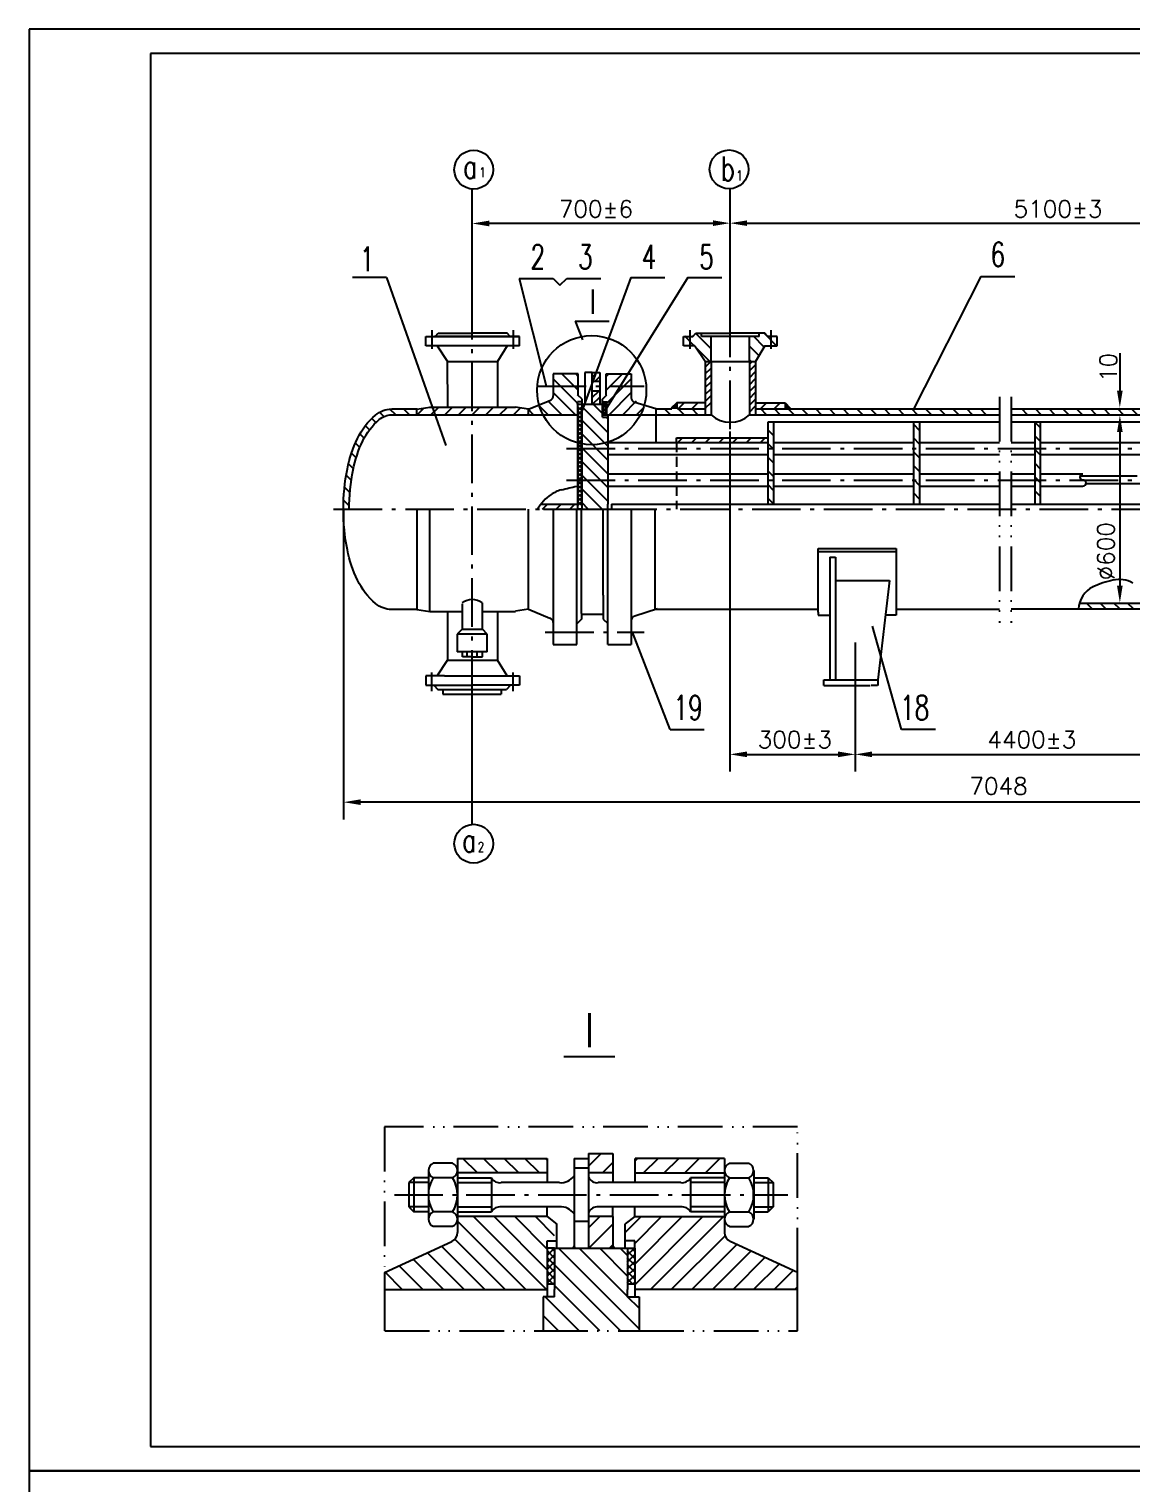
# Model space of a CAD drawing. Extents: x 0 to 2851, y -28 to 1393.
# Drawn here: x 5.3 to 232.2, y 1081.1 to 1380.6 of the extents above; entities that cross this region are included whole.
import ezdxf
from ezdxf.enums import TextEntityAlignment as Align

# ---------------------------------------------------------------- set-up
doc = ezdxf.new("R2010")
doc.units = 0
doc.header["$LTSCALE"] = 8
doc.header["$MEASUREMENT"] = 0
for name, pattern in [('CENTER', [1.85, 1.25, -0.25, 0.1, -0.25]), ('HIDDEN', [0.375, 0.25, -0.125]), ('PHANTOM', [1.902, 1.15, -0.25, 0.001, -0.25, 0.001, -0.25])]:
    doc.linetypes.add(name, pattern=pattern)
doc.layers.get('0').update_dxf_attribs({"linetype": 'CONTINUOUS'})
for name, color, linetype in [('CC', 3, 'CONTINUOUS'), ('CW', 1, 'CONTINUOUS'), ('DD', 3, 'PHANTOM'), ('HZ', 1, 'CONTINUOUS'), ('X', 3, 'CONTINUOUS'), ('XX', 2, 'HIDDEN'), ('YY', 3, 'CONTINUOUS'), ('ZX', 1, 'CENTER')]:
    doc.layers.add(name, color=color, linetype=linetype)
doc.styles.add('HZ', font='txt', dxfattribs={"bigfont": 'hztxt'})

# ---------------------------------------------------------------- blocks, each defined once
blk = doc.blocks.new('*X62')
at = {"color": 0}
for p, q in [((122.74, 49.08), (126.02, 52.36)), ((124.72, 38.33), (138.75, 52.36)), ((124.72, 42.57), (134.5, 52.36)), ((124.72, 46.82), (130.26, 52.36)), ((127.99, 37.36), (142.99, 52.36)), ((132.23, 37.36), (143.32, 48.44)), ((136.47, 37.36), (145.74, 46.62)), ((140.72, 37.36), (148.64, 45.28)), ((144.96, 37.36), (151.54, 43.94)), ((149.2, 37.36), (154.44, 42.6)), ((153.44, 37.36), (157.35, 41.26)), ((157.69, 37.36), (158.22, 37.89))]:
    blk.add_line(p, q, dxfattribs=at)
blk = doc.blocks.new('*X61')
at = {"color": 0}
for p, q in [((115.22, 62.77), (117.8, 65.36)), ((118.05, 61.36), (120.22, 63.53)), ((124.74, 63.81), (125.29, 64.36)), ((126.53, 61.36), (129.53, 64.36)), ((130.77, 61.36), (133.77, 64.36)), ((135.02, 61.36), (138.02, 64.36)), ((139.26, 61.36), (142.26, 64.36)), ((115.22, 50.04), (117.53, 52.36)), ((115.27, 45.86), (120.22, 50.8)), ((119.52, 45.86), (120.22, 46.56))]:
    blk.add_line(p, q, dxfattribs=at)
blk = doc.blocks.new('*X60')
at = {"color": 0}
for p, q in [((125.62, 29.25), (109.01, 45.86)), ((123.22, 35.89), (113.25, 45.86)), ((123.22, 40.13), (117.5, 45.86)), ((123.22, 44.37), (121.74, 45.86)), ((121.77, 28.86), (108.22, 42.4)), ((117.53, 28.86), (108.22, 38.16)), ((113.28, 28.86), (106.28, 35.86)), ((125.62, 33.49), (123.25, 35.86)), ((109.04, 28.86), (105.88, 32.02))]:
    blk.add_line(p, q, dxfattribs=at)
blk = doc.blocks.new('*X59')
at = {"color": 0}
for p, q in [((92.35, 61.36), (89.35, 64.36)), ((96.59, 61.36), (93.59, 64.36)), ((100.84, 61.36), (97.84, 64.36)), ((105.08, 61.36), (102.08, 64.36)), ((106.69, 63.99), (106.32, 64.36))]:
    blk.add_line(p, q, dxfattribs=at)
blk = doc.blocks.new('*X58')
for p, q in [((106.73, 44.39), (108.21, 45.86)), ((106.73, 45.8), (106.79, 45.86)), ((108.22, 43.82), (106.73, 45.31)), ((108.22, 45.23), (107.59, 45.86)), ((106.73, 42.97), (108.22, 44.46)), ((108.22, 42.4), (106.73, 43.89)), ((106.73, 41.56), (108.22, 43.04)), ((108.22, 40.99), (106.73, 42.48)), ((106.73, 40.14), (108.22, 41.63)), ((108.22, 39.58), (106.73, 41.06)), ((106.73, 38.73), (108.22, 40.22)), ((107.78, 38.6), (106.73, 39.65)), ((108.02, 38.6), (108.22, 38.8))]:
    blk.add_line(p, q)
blk = doc.blocks.new('*X57')
for p, q in [((133.33, 108.5), (118.33, 123.5)), ((133.5, 112.57), (122.57, 123.5)), ((133.5, 116.82), (126.82, 123.5)), ((135, 119.56), (131.06, 123.5)), ((129.09, 108.5), (115, 122.59)), ((120.6, 108.5), (111.7, 117.4)), ((124.85, 108.5), (114.48, 118.86)), ((112.12, 108.5), (105.9, 114.72)), ((116.36, 108.5), (108.8, 116.06)), ((103.63, 108.5), (100.09, 112.04)), ((107.87, 108.5), (102.99, 113.38))]:
    blk.add_line(p, q)
blk = doc.blocks.new('ZTA1')
for p, q in [((162.48, 176.87), (162.48, 189.97)), ((162.48, 189.97), (177.38, 189.97)), ((162.48, 189.38), (177.38, 189.38)), ((177.38, 189.97), (178.54, 189.97)), ((177.38, 189.38), (178.54, 189.38)), ((178.54, 189.97), (178.54, 176.27)), ((240.16, 189.97), (240.16, 176.27)), ((241.32, 189.97), (240.16, 189.97)), ((241.32, 189.38), (240.16, 189.38)), ((256.21, 189.97), (241.32, 189.97)), ((256.21, 189.38), (241.32, 189.38)), ((256.21, 176.27), (256.21, 189.97)), ((164.87, 188.19), (166.07, 188.19)), ((164.87, 188.19), (164.87, 162.97)), ((166.07, 188.19), (166.07, 162.97)), ((253.83, 188.19), (252.63, 188.19)), ((252.63, 188.19), (252.63, 162.97)), ((253.83, 176.55), (253.83, 188.19)), ((166.07, 183.39), (177.18, 183.39)), ((177.18, 183.39), (174.78, 162.97)), ((252.63, 183.39), (241.43, 183.39)), ((241.43, 183.39), (243.92, 162.97)), ((162.48, 176.87), (162.48, 176.27)), ((162.48, 176.27), (164.87, 176.27)), ((178.54, 176.27), (176.34, 176.27)), ((240.16, 176.27), (242.3, 176.27)), ((253.83, 176.55), (253.83, 162.97)), ((256.21, 176.27), (253.83, 176.27)), ((163.68, 161.77), (163.68, 162.97)), ((163.68, 162.97), (174.78, 162.97)), ((163.68, 161.77), (173.21, 161.77)), ((174.73, 161.77), (173.38, 161.77)), ((174.78, 162.97), (174.78, 161.77)), ((255.02, 162.97), (243.92, 162.97)), ((243.92, 162.97), (243.92, 161.77)), ((243.96, 161.77), (245.32, 161.77)), ((255.02, 161.77), (245.49, 161.77)), ((255.02, 161.77), (255.02, 162.97)), ((325.32, 75.85), (329.32, 75.85)), ((325.32, 73.45), (329.32, 73.45)), ((325.32, 36.85), (329.32, 36.85)), ((325.32, 34.45), (329.32, 34.45))]:
    blk.add_line(p, q)
for points in [[(246.32, 31.65), (256.32, 31.65), (256.32, 78.65), (246.32, 78.65)], [(332.32, 31.65), (322.32, 31.65), (322.32, 78.65), (332.32, 78.65)]]:
    blk.add_lwpolyline(points, close=True)
for centre in [(251.32, 74.65), (251.32, 35.65)]:
    blk.add_circle(centre, 1.2)
for centre, start, end in [((325.32, 74.65), 90, 270), ((329.32, 74.65), 270, 90), ((325.32, 35.65), 90, 270), ((329.32, 35.65), 270, 90)]:
    blk.add_arc(centre, 1.2, start, end)
at = {"layer": 'CC'}
for p, q in [((246.32, 78.65), (246.32, 86.46)), ((249.82, 84.75), (253.32, 84.75)), ((256.32, 78.65), (256.32, 86.46)), ((317.85, 79.35), (317.85, 82.85)), ((246.32, 78.65), (232.85, 78.65)), ((261.1, 80.29), (287.04, 80.29)), ((234.2, 75.15), (234.2, 35.15)), ((325.32, 75.85), (317.03, 75.85)), ((317.85, 73.45), (317.85, 75.85)), ((249.32, 74.65), (239.43, 74.65)), ((325.32, 73.45), (317.17, 73.45)), ((325.32, 73.15), (325.32, 67)), ((329.32, 73.15), (329.32, 67)), ((240.75, 71.15), (240.75, 39.15)), ((317.85, 69.95), (317.85, 66.45)), ((322.69, 68.2), (320.07, 68.2)), ((325.32, 68.2), (329.33, 68.2)), ((331.96, 68.2), (334.58, 68.2)), ((249.32, 35.65), (239.44, 35.65)), ((251.32, 33.65), (251.32, 24.16)), ((246.32, 31.65), (233, 31.65)), ((256.32, 31.65), (256.32, 25.07)), ((327.4, 17.72), (327.4, 32.91)), ((248.04, 26.59), (244.54, 26.59)), ((251.54, 26.59), (256.54, 26.59)), ((260.04, 26.59), (263.54, 26.59))]:
    blk.add_line(p, q, dxfattribs=at)
for points in [[(249.82, 84.17), (249.82, 85.34), (246.32, 84.75)], [(252.81, 84.17), (252.81, 85.34), (256.31, 84.75)], [(234.78, 75.15), (233.61, 75.15), (234.2, 78.65)], [(318.44, 79.35), (317.27, 79.35), (317.85, 75.85)], [(241.33, 71.15), (240.17, 71.15), (240.75, 74.65)], [(318.44, 69.95), (317.27, 69.95), (317.85, 73.45)], [(322.69, 67.76), (322.69, 68.64), (325.32, 68.2)], [(331.96, 67.76), (331.96, 68.64), (329.33, 68.2)], [(241.33, 39.15), (240.17, 39.15), (240.75, 35.65)], [(234.78, 35.15), (233.61, 35.15), (234.2, 31.65)], [(248.04, 26), (248.04, 27.17), (251.54, 26.59)], [(260.04, 26), (260.04, 27.17), (256.54, 26.59)]]:
    blk.add_solid(points, dxfattribs=at)
at = {"layer": 'CW'}
blk.add_line((269.27, 82.6), (273.59, 82.6), dxfattribs=at)
at = {"layer": 'DD'}
for p, q in [((288.65, 80.76), (288.65, 28.67)), ((291.04, 80.85), (291.04, 36.71)), ((291.04, 36.71), (291.04, 28.88))]:
    blk.add_line(p, q, dxfattribs=at)
at = {"layer": 'X'}
for p, q in [((257.65, 94.2), (321.13, 94.2)), ((255.42, 76.96), (261.1, 80.29)), ((252.42, 75.16), (250.4, 74.02)), ((247.4, 72.22), (244.4, 70.42)), ((251.23, 74.65), (251.41, 74.65)), ((251.32, 74.56), (251.32, 74.74)), ((322.32, 31.65), (322.32, 24.91)), ((251.32, 24.16), (251.32, 17.67)), ((318.03, 26.44), (314.53, 26.44)), ((318.83, 26.45), (315.33, 26.45)), ((322.33, 26.45), (327.43, 26.45)), ((330.92, 26.45), (334.42, 26.45)), ((324.21, 18.82), (254.82, 18.82))]:
    blk.add_line(p, q, dxfattribs=at)
for points in [[(255.12, 77.46), (255.72, 76.46), (252.42, 75.16)], [(247.7, 71.72), (247.1, 72.72), (250.4, 74.02)], [(318.83, 25.86), (318.83, 27.03), (322.33, 26.45)], [(330.92, 25.86), (330.92, 27.03), (327.42, 26.45)], [(254.82, 18.24), (254.82, 19.41), (251.32, 18.82)], [(323.85, 18.24), (323.85, 19.41), (327.35, 18.82)]]:
    blk.add_solid(points, dxfattribs=at)
at = {"layer": 'ZX'}
for p, q in [((251.32, 33.65), (251.32, 77.11)), ((325.32, 76.15), (325.32, 73.15)), ((327.4, 32.91), (327.4, 76.4)), ((329.32, 76.15), (329.32, 73.15)), ((249.32, 74.65), (253.32, 74.65)), ((323.82, 74.65), (330.82, 74.65)), ((244.32, 55.15), (334.32, 55.15)), ((325.32, 34.15), (325.32, 37.15)), ((329.32, 34.15), (329.32, 37.15)), ((249.32, 35.65), (253.32, 35.65)), ((323.82, 35.65), (330.82, 35.65))]:
    blk.add_line(p, q, dxfattribs=at)
at = {"layer": 'CW', "style": 'HZ', "width": 0.7}
blk.add_text('备装   地脚螺栓', height=4.107, dxfattribs=at).set_placement((260.5, 75.17))
at = {"layer": 'HZ', "style": 'HZ', "width": 0.7}
for s, height, p in [('支 座 底 扳 安 装 尺 寸 图', 5, (258.71, 95.42)), ('2', 3.5, (266.81, 81.09))]:
    blk.add_text(s, height=height, dxfattribs=at).set_placement(p)
blk = doc.blocks.new('ZTF1')
for p, q in [((85.17, 160.93), (85.17, 160.01)), ((85.17, 160.01), (97.23, 160.01)), ((97.23, 160.93), (97.23, 160.01))]:
    blk.add_line(p, q)
blk = doc.blocks.new('*X65')
for p, q in [((41.06, 114.6), (44.43, 117.97)), ((41.06, 117.43), (41.6, 117.97)), ((41.06, 111.77), (46.21, 116.92)), ((41.64, 109.52), (46.21, 114.09)), ((44.47, 109.52), (47.32, 112.37)), ((47.29, 109.52), (48.73, 110.96))]:
    blk.add_line(p, q)
blk = doc.blocks.new('*X66')
for p, q in [((114.44, 233.24), (115.33, 234.12)), ((114.44, 233.94), (114.62, 234.12)), ((115.36, 233.24), (114.48, 234.12)), ((115.36, 233.95), (115.19, 234.12)), ((114.44, 232.53), (115.36, 233.45)), ((115.36, 232.54), (114.44, 233.45)), ((115.17, 232.02), (114.44, 232.75)), ((114.46, 232.02), (114.44, 232.04)), ((114.64, 232.02), (115.36, 232.74))]:
    blk.add_line(p, q)
blk = doc.blocks.new('*X67')
for p, q in [((142.09, 238.25), (143.33, 239.49)), ((144.92, 238.25), (146.15, 239.49)), ((147.75, 238.25), (147.88, 238.39))]:
    blk.add_line(p, q)
blk = doc.blocks.new('*X68')
for p, q in [((159.06, 238.25), (160.3, 239.5)), ((161.89, 238.25), (163.13, 239.5))]:
    blk.add_line(p, q)
blk = doc.blocks.new('*X69')
for p, q in [((218.61, 171.71), (217.45, 172.87)), ((221.44, 171.71), (220.24, 172.91)), ((224.27, 171.71), (223.07, 172.91)), ((227.1, 171.71), (225.9, 172.91)), ((229.92, 171.71), (228.72, 172.91))]:
    blk.add_line(p, q)
blk = doc.blocks.new('*X70')
for p, q in [((85.38, 225.75), (83.45, 227.68)), ((88.87, 225.09), (85.69, 228.27)), ((99.8, 225.47), (97.59, 227.68)), ((102.35, 225.75), (99.78, 228.32)), ((88.61, 222.51), (85.86, 225.27)), ((98.72, 223.72), (96.77, 225.67)), ((97.1, 222.51), (96.77, 222.85))]:
    blk.add_line(p, q)
blk = doc.blocks.new('*X71')
for p, q in [((207.1, 211.51), (205.9, 212.71)), ((209.92, 211.51), (208.72, 212.71)), ((212.75, 211.51), (211.55, 212.71)), ((215.58, 211.51), (214.38, 212.71)), ((218.41, 211.51), (217.21, 212.71)), ((221.24, 211.51), (220.04, 212.71)), ((224.07, 211.51), (222.87, 212.71)), ((226.89, 211.51), (225.69, 212.71)), ((229.72, 211.51), (228.52, 212.71)), ((232.55, 211.51), (231.35, 212.71)), ((235.38, 211.51), (234.18, 212.71)), ((238.21, 211.51), (237.01, 212.71)), ((241.04, 211.51), (239.84, 212.71)), ((243.86, 211.51), (242.66, 212.71)), ((246.69, 211.51), (245.49, 212.71)), ((249.52, 211.51), (248.32, 212.71)), ((252.35, 211.51), (251.15, 212.71)), ((255.18, 211.51), (253.98, 212.71)), ((258.01, 211.51), (256.81, 212.71)), ((260.84, 211.51), (259.64, 212.71)), ((263.66, 211.51), (262.46, 212.71)), ((266.49, 211.51), (265.29, 212.71)), ((269.32, 211.51), (268.12, 212.71)), ((272.15, 211.51), (270.95, 212.71)), ((274.98, 211.51), (273.78, 212.71)), ((277.81, 211.51), (276.61, 212.71)), ((280.63, 211.51), (279.43, 212.71)), ((283.46, 211.51), (282.26, 212.71)), ((286.29, 211.51), (285.09, 212.71)), ((289.12, 211.51), (287.92, 212.71)), ((291.95, 211.51), (290.75, 212.71))]:
    blk.add_line(p, q)
blk = doc.blocks.new('*X72')
for p, q in [((153.36, 211.51), (152.16, 212.71)), ((156.18, 211.51), (154.98, 212.71)), ((159.01, 211.51), (157.81, 212.71)), ((161.84, 211.51), (160.64, 212.71)), ((164.67, 211.51), (163.47, 212.71)), ((167.5, 211.51), (166.3, 212.71)), ((170.33, 211.51), (169.13, 212.71)), ((173.15, 211.51), (171.95, 212.71)), ((175.98, 211.51), (174.78, 212.71)), ((178.81, 211.51), (177.61, 212.71)), ((181.64, 211.51), (180.44, 212.71)), ((184.47, 211.51), (183.27, 212.71)), ((187.3, 211.51), (186.1, 212.71)), ((190.12, 211.51), (188.92, 212.71)), ((192.95, 211.51), (191.75, 212.71)), ((195.78, 211.51), (194.58, 212.71)), ((198.61, 211.51), (197.41, 212.71))]:
    blk.add_line(p, q)
blk = doc.blocks.new('*X73')
for p, q in [((133.56, 211.51), (132.36, 212.71)), ((136.38, 211.51), (135.18, 212.71)), ((139.21, 211.51), (138.01, 212.71))]:
    blk.add_line(p, q)
blk = doc.blocks.new('*X74')
for p, q in [((140.74, 221.35), (141.9, 222.51)), ((140.74, 219.93), (141.94, 221.13)), ((140.74, 218.52), (141.94, 219.72)), ((140.74, 217.11), (141.94, 218.31)), ((140.74, 215.69), (141.94, 216.89)), ((140.74, 214.28), (141.94, 215.48)), ((140.74, 212.86), (141.94, 214.06))]:
    blk.add_line(p, q)
blk = doc.blocks.new('*X75')
for p, q in [((149.84, 221.96), (150.39, 222.51)), ((149.84, 220.55), (151.04, 221.75)), ((149.84, 219.13), (151.04, 220.34)), ((149.84, 217.72), (151.04, 218.93)), ((149.84, 216.3), (151.04, 217.51)), ((149.84, 214.89), (151.04, 216.1)), ((149.84, 213.48), (151.04, 214.68)), ((149.84, 212.06), (151.04, 213.27))]:
    blk.add_line(p, q)
blk = doc.blocks.new('*X87')
for p, q in [((117.47, 219.29), (118.39, 220.21)), ((118.04, 218.45), (119.01, 219.42))]:
    blk.add_line(p, q)
blk = doc.blocks.new('*X88')
for p, q in [((117.47, 215.05), (118.81, 216.39)), ((117.52, 213.69), (119.01, 215.18)), ((118.94, 213.69), (119.01, 213.76))]:
    blk.add_line(p, q)
blk = doc.blocks.new('*X92')
for p, q in [((209.78, 208.83), (208.66, 209.95)), ((209.78, 206), (208.66, 207.12)), ((209.78, 203.17), (208.66, 204.29)), ((209.78, 200.34), (208.66, 201.46)), ((209.78, 197.51), (208.66, 198.64)), ((209.78, 194.69), (208.66, 195.81))]:
    blk.add_line(p, q)
blk = doc.blocks.new('*X93')
for p, q in [((184.86, 208.29), (183.66, 209.49)), ((184.86, 205.47), (183.66, 206.67)), ((184.86, 202.64), (183.66, 203.84)), ((184.86, 199.81), (183.66, 201.01)), ((184.86, 196.98), (183.66, 198.18)), ((184.86, 194.15), (183.66, 195.35))]:
    blk.add_line(p, q)
blk = doc.blocks.new('*X94')
for p, q in [((154.86, 207.18), (153.66, 208.38)), ((154.86, 204.35), (153.66, 205.55)), ((154.86, 201.52), (153.66, 202.72)), ((154.86, 198.7), (153.66, 199.9)), ((154.86, 195.87), (153.66, 197.07)), ((154.83, 193.07), (153.66, 194.24))]:
    blk.add_line(p, q)
blk = doc.blocks.new('*X95')
for p, q in [((107.22, 192.07), (108.22, 193.07)), ((110.04, 192.07), (111.04, 193.07)), ((112.87, 192.07), (113.87, 193.07))]:
    blk.add_line(p, q)
blk = doc.blocks.new('*X97')
for p, q in [((135.11, 205.82), (136.07, 206.79)), ((137.94, 205.82), (138.9, 206.79)), ((140.76, 205.82), (141.73, 206.79)), ((143.59, 205.82), (144.56, 206.79)), ((146.42, 205.82), (147.39, 206.79)), ((149.25, 205.82), (150.22, 206.79)), ((152.08, 205.82), (153.05, 206.79))]:
    blk.add_line(p, q)
blk = doc.blocks.new('*X64')
for p, q in [((76.99, 211.51), (75.8, 212.7)), ((79.82, 211.51), (78.62, 212.71)), ((72.91, 209.93), (72.06, 210.78)), ((74.52, 211.15), (73.63, 212.05)), ((70.48, 206.7), (69.6, 207.59)), ((71.59, 208.43), (70.73, 209.28)), ((69.58, 204.77), (68.67, 205.69)), ((68.25, 200.45), (67.25, 201.45)), ((68.84, 202.69), (67.88, 203.65)), ((67.83, 198.04), (66.78, 199.09)), ((67.54, 195.5), (66.44, 196.6)), ((67.4, 192.81), (66.24, 193.97))]:
    blk.add_line(p, q)
blk = doc.blocks.new('*X99')
at = {"color": 0}
for p, q in [((112.96, 218.34), (113.87, 219.25)), ((113.87, 218.34), (112.96, 219.25)), ((112.96, 217.49), (113.87, 218.4)), ((113.87, 217.49), (112.96, 218.4)), ((112.96, 216.64), (113.87, 217.55)), ((113.87, 216.64), (112.96, 217.55)), ((113.87, 215.79), (112.96, 216.71)), ((112.96, 215.79), (113.87, 216.7)), ((113.87, 214.95), (112.96, 215.86)), ((112.96, 214.94), (113.87, 215.85)), ((112.96, 214.09), (113.87, 215.01)), ((113.87, 214.1), (112.96, 215.01)), ((112.96, 213.24), (113.87, 214.16)), ((113.87, 213.25), (112.96, 214.16)), ((112.96, 212.4), (113.87, 213.31)), ((113.87, 212.4), (112.96, 213.31)), ((112.96, 211.55), (113.87, 212.46)), ((113.87, 211.55), (112.96, 212.46)), ((113.87, 210.7), (112.96, 211.62)), ((112.96, 210.7), (113.87, 211.61)), ((113.87, 209.85), (112.96, 210.77)), ((112.96, 209.85), (113.87, 210.76)), ((113.87, 209.01), (112.96, 209.92)), ((112.96, 209), (113.87, 209.91)), ((112.96, 208.15), (113.87, 209.07)), ((113.87, 208.16), (112.96, 209.07)), ((112.96, 207.31), (113.87, 208.22)), ((113.87, 207.31), (112.96, 208.22)), ((112.96, 206.46), (113.87, 207.37)), ((113.87, 206.46), (112.96, 207.37)), ((112.96, 205.61), (113.87, 206.52)), ((113.87, 205.61), (112.96, 206.52)), ((113.87, 204.76), (112.96, 205.68)), ((112.96, 204.76), (113.87, 205.67)), ((113.87, 203.91), (112.96, 204.83)), ((112.96, 203.91), (113.87, 204.82)), ((113.87, 203.07), (112.96, 203.98)), ((112.96, 203.06), (113.87, 203.97)), ((112.96, 202.21), (113.87, 203.13)), ((113.87, 202.22), (112.96, 203.13)), ((112.96, 201.37), (113.87, 202.28)), ((113.87, 201.37), (112.96, 202.28)), ((112.96, 200.52), (113.87, 201.43)), ((113.87, 200.52), (112.96, 201.43)), ((112.96, 199.67), (113.87, 200.58)), ((113.87, 199.67), (112.96, 200.58)), ((113.87, 198.82), (112.96, 199.74)), ((112.96, 198.82), (113.87, 199.73))]:
    blk.add_line(p, q, dxfattribs=at)
blk = doc.blocks.new('*X100')
at = {"color": 0}
for p, q in [((119.17, 213.89), (113.87, 219.19)), ((118.08, 217.8), (116.17, 219.72)), ((119.17, 211.06), (113.87, 216.36)), ((119.17, 216.72), (118.82, 217.07)), ((119.17, 208.23), (113.87, 213.53)), ((119.17, 205.41), (113.87, 210.7)), ((119.17, 202.58), (113.87, 207.87)), ((119.17, 199.75), (113.87, 205.05)), ((117.99, 198.1), (113.87, 202.22)), ((115.16, 198.1), (113.87, 199.39))]:
    blk.add_line(p, q, dxfattribs=at)
blk = doc.blocks.new('ZT11')
for p, q in [((112.45, 236.84), (119.45, 236.84)), ((81.69, 233.68), (101, 233.68)), ((81.69, 231.75), (81.69, 233.68)), ((101, 233.68), (83.51, 233.68)), ((83.62, 233.68), (84.26, 234.33)), ((84.26, 234.33), (85.39, 234.33)), ((85.39, 234.33), (87.24, 234.33)), ((87.24, 234.33), (91.34, 234.33)), ((95.45, 234.33), (91.34, 234.33)), ((97.28, 234.33), (95.45, 234.33)), ((98.42, 234.33), (97.28, 234.33)), ((99.07, 233.68), (98.42, 234.33)), ((101, 231.75), (101, 233.68)), ((134.75, 233.7), (136.68, 233.7)), ((134.75, 231.77), (134.75, 233.7)), ((136.68, 233.7), (136.57, 233.7)), ((136.68, 233.7), (137.32, 234.35)), ((137.32, 234.35), (138.45, 234.35)), ((138.45, 234.35), (140.31, 234.35)), ((138.45, 233.7), (138.45, 234.35)), ((140.45, 233.7), (138.45, 233.7)), ((140.31, 234.35), (144.41, 234.35)), ((140.45, 228.54), (140.45, 233.7)), ((148.35, 233.7), (140.45, 233.7)), ((148.52, 234.35), (144.41, 234.35)), ((148.35, 228.54), (148.35, 233.7)), ((150.35, 233.7), (148.35, 233.7)), ((150.35, 234.35), (148.52, 234.35)), ((150.35, 233.7), (150.35, 234.35)), ((151.49, 234.35), (150.35, 234.35)), ((152.13, 233.7), (151.49, 234.35)), ((154.06, 233.7), (152.13, 233.7)), ((154.06, 231.77), (154.06, 233.7)), ((101, 231.75), (81.69, 231.75)), ((84.06, 231.75), (86.19, 228.54)), ((98.48, 231.75), (96.49, 228.52)), ((137.12, 231.77), (134.75, 231.77)), ((137.12, 231.77), (139.25, 228.56)), ((151.54, 231.77), (149.56, 228.54)), ((151.54, 231.77), (154.06, 231.77)), ((86.21, 219.12), (86.19, 228.54)), ((86.29, 228.52), (87.39, 228.52)), ((87.39, 228.52), (95.28, 228.52)), ((95.28, 228.52), (96.49, 228.52)), ((96.49, 228.52), (96.49, 219.12)), ((139.25, 228.56), (139.25, 217.54)), ((139.36, 228.54), (140.45, 228.54)), ((140.45, 228.54), (148.35, 228.54)), ((140.45, 228.54), (140.45, 217.54)), ((148.35, 228.87), (148.35, 217.54)), ((148.35, 228.54), (149.56, 228.54)), ((149.56, 228.54), (149.56, 217.54)), ((107.95, 225.99), (107.95, 221.46)), ((113.1, 225.99), (107.95, 225.99)), ((113.1, 221.67), (113.1, 225.99)), ((115.98, 226.24), (114.43, 226.24)), ((114.43, 226.24), (114.43, 219.72)), ((115.98, 226.24), (117.52, 226.24)), ((115.98, 224.48), (115.98, 226.24)), ((117.52, 226.24), (117.52, 223.81)), ((118.86, 221.67), (118.86, 225.99)), ((118.86, 225.99), (124.01, 225.99)), ((124.01, 225.99), (124.01, 221.07)), ((113.87, 220.76), (112.95, 221.67)), ((115.98, 224.48), (117.52, 224.48)), ((115.98, 223.81), (115.98, 224.48)), ((115.98, 221.76), (115.98, 223.81)), ((117.52, 222.42), (115.98, 222.42)), ((115.98, 219.72), (115.98, 221.76)), ((117.52, 223.81), (117.52, 221.81)), ((117.52, 221.81), (117.52, 219.72)), ((118.08, 220.76), (119, 221.67)), ((79.92, 218.72), (74.67, 218.72)), ((79.85, 218.72), (82.53, 219.13)), ((79.85, 217.52), (79.85, 218.72)), ((82.46, 219.12), (86.19, 219.12)), ((86.21, 219.12), (100.15, 219.12)), ((102.82, 218.71), (100.13, 219.12)), ((102.84, 218.71), (107.25, 220.51)), ((102.84, 217.52), (102.84, 218.71)), ((113.84, 220.2), (112.9, 220.2)), ((112.95, 219.72), (112.95, 220.2)), ((112.96, 219.72), (112.96, 198.16)), ((112.97, 219.72), (113.88, 219.72)), ((113.87, 220.39), (113.87, 220.76)), ((113.87, 219.73), (113.87, 220.39)), ((113.87, 198.13), (113.87, 219.72)), ((113.88, 219.72), (115.98, 219.72)), ((115.98, 219.72), (117.52, 219.72)), ((117.52, 219.72), (118.96, 219.72)), ((118.08, 220.39), (118.08, 220.76)), ((118.08, 219.73), (118.08, 220.39)), ((118.08, 217.56), (118.08, 219.73)), ((118.98, 219.72), (118.08, 219.72)), ((118.12, 220.2), (119.05, 220.2)), ((119, 219.72), (119, 220.2)), ((119, 217.54), (119, 219.72)), ((129.04, 218.75), (124.71, 220.11)), ((129.04, 218.75), (129.04, 211.85)), ((129.06, 218.74), (132.35, 218.74)), ((133.42, 219.98), (132.25, 218.91)), ((133.42, 219.98), (133.42, 218.75)), ((139.25, 219.98), (133.42, 219.98)), ((133.56, 218.74), (139.25, 218.74)), ((133.94, 218.74), (139.25, 218.74)), ((149.56, 219.99), (155.71, 219.99)), ((149.56, 218.74), (155.72, 218.74)), ((149.56, 218.74), (168.89, 218.74)), ((155.71, 219.99), (155.71, 218.76)), ((155.71, 219.99), (156.71, 218.91)), ((168.89, 218.74), (199.85, 218.74)), ((202.24, 218.74), (264.14, 218.74)), ((74.67, 217.52), (79.85, 217.52)), ((79.85, 217.52), (86.19, 217.52)), ((79.85, 217.52), (85.01, 217.52)), ((86.22, 217.52), (102.86, 217.52)), ((102.86, 217.54), (112.95, 217.54)), ((118.08, 217.07), (118.08, 217.56)), ((118.08, 217.54), (133.08, 217.54)), ((118.08, 217.07), (119.15, 217.07)), ((119.17, 217.68), (119.17, 209.15)), ((133.08, 217.54), (140.45, 217.54)), ((148.35, 217.54), (170.64, 217.54)), ((152.17, 199.1), (152.17, 216.1)), ((152.17, 216.1), (177.41, 216.1)), ((153.37, 199.1), (153.37, 216.1)), ((170.64, 217.54), (199.85, 217.54)), ((177.41, 216.1), (182.17, 216.1)), ((182.17, 199.1), (182.17, 216.1)), ((182.17, 216.1), (183.37, 216.1)), ((183.37, 216.1), (183.37, 199.1)), ((183.37, 216.1), (199.8, 216.1)), ((202.24, 217.54), (264.91, 217.54)), ((202.24, 216.1), (207.21, 216.1)), ((207.17, 199.1), (207.17, 216.1)), ((207.21, 216.1), (207.33, 216.1)), ((207.33, 216.1), (209.57, 216.1)), ((208.29, 199.1), (208.29, 216.1)), ((209.57, 216.1), (237.21, 216.1)), ((133.31, 211.85), (133.31, 212.82)), ((133.31, 212.81), (152.17, 212.81)), ((119.17, 211.85), (147.42, 211.85)), ((147.42, 211.85), (152.17, 211.85)), ((153.37, 211.85), (177.32, 211.85)), ((177.32, 211.85), (182.17, 211.85)), ((183.37, 211.85), (199.85, 211.85)), ((202.24, 211.85), (207.17, 211.85)), ((208.29, 211.85), (237.17, 211.85)), ((119.17, 209.35), (147.14, 209.35)), ((119.17, 209.1), (119.17, 199.1)), ((147.14, 209.35), (152.17, 209.35)), ((153.37, 209.35), (177.32, 209.35)), ((177.32, 209.35), (182.17, 209.35)), ((183.37, 209.35), (199.85, 209.35)), ((202.24, 209.35), (207.21, 209.35)), ((208.29, 209.35), (237.19, 209.35)), ((119.17, 205.35), (147.17, 205.35)), ((147.17, 205.35), (152.17, 205.35)), ((153.37, 205.35), (177.17, 205.35)), ((177.17, 205.35), (182.17, 205.35)), ((183.37, 205.35), (199.85, 205.35)), ((202.24, 205.35), (207.27, 205.35)), ((208.29, 205.35), (217.03, 205.35)), ((228.21, 204.87), (216.44, 204.87)), ((119.17, 202.85), (147.17, 202.85)), ((147.17, 202.85), (152.17, 202.85)), ((153.37, 202.85), (177.17, 202.85)), ((177.17, 202.85), (182.17, 202.85)), ((183.37, 202.85), (199.89, 202.85)), ((202.24, 202.85), (207.27, 202.85)), ((208.29, 202.85), (217.03, 202.85)), ((229.3, 203.32), (217.54, 203.32)), ((79.85, 198.07), (79.85, 177.43)), ((82.53, 177.02), (82.53, 198.07)), ((102.83, 177.49), (102.83, 198.1)), ((105.36, 199.1), (112.96, 199.1)), ((107.95, 198.1), (107.95, 170.22)), ((112.8, 170.22), (112.8, 198.1)), ((113.75, 180.4), (113.75, 198.1)), ((118.22, 180.4), (118.22, 198.1)), ((119.17, 198.1), (119.17, 199.1)), ((119.17, 170.22), (119.17, 198.1)), ((119.92, 199.1), (148.56, 199.1)), ((119.92, 199.1), (119.92, 198.1)), ((124.01, 198.1), (124.01, 170.22)), ((128.85, 198.1), (128.85, 177.39)), ((148.56, 199.1), (177.41, 199.1)), ((152.42, 199.1), (153.56, 199.1)), ((177.41, 199.1), (199.96, 199.1)), ((182.41, 199.1), (183.38, 199.1)), ((183.38, 199.1), (184.65, 199.1)), ((202.46, 199.1), (207.33, 199.1)), ((207.17, 199.1), (208.37, 199.1)), ((207.33, 199.1), (209.57, 199.1)), ((209.57, 199.1), (237.21, 199.1)), ((113.75, 176.61), (113.75, 180.4)), ((118.22, 180.4), (118.22, 176.61)), ((79.92, 177.43), (74.67, 177.43)), ((79.85, 177.43), (82.53, 177.02)), ((82.53, 177.05), (89.2, 177.05)), ((86.18, 177.02), (86.18, 166.97)), ((89.2, 178.58), (89.2, 173.37)), ((93.33, 178.81), (93.33, 173.37)), ((93.33, 177.05), (100.14, 177.05)), ((96.48, 177.05), (96.48, 166.97)), ((102.82, 177.48), (100.14, 177.07)), ((102.83, 177.49), (107.25, 175.68)), ((129.39, 177.56), (124.71, 176.08)), ((128.85, 177.5), (162.48, 177.5)), ((178.54, 177.5), (199.85, 177.5)), ((202.24, 177.55), (215.69, 177.55)), ((215.69, 177.55), (231.24, 177.55)), ((216.46, 178.75), (231.24, 178.75)), ((113.77, 175.44), (112.85, 174.52)), ((113.75, 176.61), (113.75, 175.43)), ((113.77, 176.48), (118.22, 176.48)), ((118.22, 176.61), (118.22, 175.41)), ((118.24, 175.44), (119.16, 174.52)), ((89.19, 173.37), (88.16, 172.33)), ((94.34, 172.33), (88.16, 172.33)), ((88.16, 172.33), (88.16, 168.72)), ((89.18, 173.37), (93.3, 173.37)), ((94.36, 172.35), (93.4, 173.37)), ((94.36, 168.72), (94.36, 172.35)), ((94.36, 168.72), (88.16, 168.72)), ((89.22, 167.7), (89.22, 168.72)), ((90.24, 167.7), (90.24, 168.71)), ((92.3, 167.7), (92.3, 168.72)), ((93.34, 167.7), (93.34, 168.72)), ((107.95, 170.22), (112.8, 170.22)), ((119.17, 170.22), (124.01, 170.22)), ((84.05, 163.79), (86.18, 167.01)), ((86.18, 166.97), (96.49, 167.03)), ((89.73, 167.7), (89.22, 167.7)), ((91.28, 167.7), (89.73, 167.7)), ((91.28, 167.7), (92.82, 167.7)), ((92.82, 167.7), (93.34, 167.7)), ((98.47, 163.79), (96.49, 167.03)), ((81.68, 163.79), (81.68, 161.86)), ((85.54, 163.79), (81.68, 163.79)), ((81.68, 161.86), (91.34, 161.86)), ((83.38, 161.86), (84.19, 160.94)), ((85.54, 163.79), (97.13, 163.79)), ((100.99, 161.86), (91.34, 161.86)), ((97.13, 163.79), (100.99, 163.79)), ((99.14, 161.86), (98.34, 160.94)), ((100.99, 163.79), (100.99, 161.86)), ((84.19, 160.94), (98.34, 160.94))]:
    blk.add_line(p, q)
for points in [[(64.72, 198.07, -0.049335), (65.54, 206.44, -0.063136), (67.63, 212.67, -0.103318), (71.33, 217.48, -0.179284), (74.67, 218.72, -0.179284)], [(65.92, 198.07, -0.049335), (66.72, 206.2, -0.063136), (68.71, 212.15, -0.103318), (72.11, 216.57, -0.179284), (74.67, 217.52, -0.179284)], [(74.67, 177.43, -0.179284), (71.33, 178.67, -0.103318), (67.63, 183.48, -0.063136), (65.54, 189.71, -0.049335), (64.72, 198.07, -0.049335)]]:
    blk.add_lwpolyline(points, format="xyb")
for centre, radius, start, end in [((106.95, 221.46), 1, 287.5069, 360), ((125.01, 221.07), 1, 180, 252.4931), ((144.4, 221.94), 5.92, 228.1229, 311.8771), ((217.03, 204.72), 0.625, 90, 270), ((217.03, 203.47), 0.625, 270, 90), ((91.26, 175.89), 3.58, 54.7498, 125.2502), ((106.95, 174.73), 1, 0, 72.4931), ((125.01, 175.13), 1, 107.5069, 180)]:
    blk.add_arc(centre, radius, start, end)
for points in [[(133.42, 218.74), (133.42, 219.97), (132.08, 218.74)], [(155.75, 218.77), (155.75, 219.91), (156.75, 218.82)]]:
    blk.add_solid(points)
at = {"layer": 'CC'}
for p, q in [((91.26, 239.27), (91.26, 264.05)), ((144.33, 264.28), (144.33, 239.27)), ((93.56, 257.02), (143.09, 257.02)), ((147.09, 257.02), (275.91, 257.06)), ((73.6, 245.82), (85.83, 211.21)), ((100.91, 245.65), (106.46, 223.49)), ((123.95, 245.82), (113.52, 217.53)), ((135.64, 245.82), (118.68, 218.56)), ((196.01, 246.01), (182.08, 218.54)), ((112.45, 236.84), (113.94, 233.01)), ((224.62, 230.21), (224.62, 222.5)), ((144.33, 214.13), (144.33, 144.09)), ((224.62, 214.11), (224.62, 182.05)), ((64.72, 198.1), (64.72, 134.18)), ((179.63, 152.69), (173.69, 174)), ((132.04, 152.69), (124.26, 172.74)), ((170.1, 170.63), (170.1, 154.6)), ((91.26, 133.17), (91.26, 159.13)), ((170.1, 154.53), (170.1, 144.09)), ((147.83, 147.59), (166.6, 147.59)), ((173.6, 147.59), (245.1, 147.59)), ((351.65, 137.74), (67.25, 137.74))]:
    blk.add_line(p, q, dxfattribs=at)
for centre, radius in [((91.56, 268.04), 4), ((144.15, 268.1), 4), ((115.86, 222.62), 11.24), ((91.56, 129.18), 4)]:
    blk.add_circle(centre, radius, dxfattribs=at)
for points in [[(140.86, 256.44), (140.86, 257.6), (144.36, 257.02)], [(147.86, 256.44), (147.86, 257.6), (144.36, 257.02)], [(94.76, 256.37), (94.76, 257.54), (91.26, 256.96)], [(225.2, 222.5), (224.04, 222.5), (224.62, 219)], [(225.2, 213.99), (224.04, 213.99), (224.62, 217.49)], [(225.2, 182.32), (224.04, 182.32), (224.62, 178.82)], [(147.83, 147.01), (147.83, 148.18), (144.33, 147.59)], [(166.6, 147.01), (166.6, 148.18), (170.1, 147.59)], [(173.6, 147.01), (173.6, 148.18), (170.1, 147.59)], [(68.26, 137.16), (68.26, 138.32), (64.76, 137.74)]]:
    blk.add_solid(points, dxfattribs=at)
at = {"layer": 'DD'}
for p, q in [((199.85, 221.24), (199.85, 174.7)), ((202.24, 221.24), (202.24, 174.7))]:
    blk.add_line(p, q, dxfattribs=at)
at = {"layer": 'X'}
for p, q in [((73.6, 245.82), (66.6, 245.82)), ((100.91, 245.65), (107.91, 245.65)), ((107.91, 245.65), (109.32, 244.24)), ((109.32, 244.24), (110.74, 245.65)), ((110.74, 245.65), (117.74, 245.65)), ((123.95, 245.82), (130.95, 245.82)), ((135.64, 245.82), (142.64, 245.82)), ((196.01, 246.01), (203.01, 246.01)), ((132.04, 152.69), (139.04, 152.69)), ((186.63, 152.69), (179.63, 152.69))]:
    blk.add_line(p, q, dxfattribs=at)
for centre, radius, start, end in [((112.82, 193.41), 9.38, 124.6969, 150.0674), ((111.06, 195.95), 6.29, 103.4045, 124.6969), ((76.55, 340.76), 142.57, 283.4045, 284.7277), ((227.03, 165.39), 18.49, 101.9656, 115.433), ((224.45, 177.58), 6.03, 61.6916, 101.9656), ((221.33, 177.39), 5.2, 115.433, 178.1153)]:
    blk.add_arc(centre, radius, start, end, dxfattribs=at)
at = {"layer": 'XX'}
blk.add_line((133.31, 211.85), (133.31, 198.1), dxfattribs=at)
at = {"layer": 'YY'}
for p, q in [((79.92, 217.52), (81.35, 218.95)), ((82.75, 217.52), (84.35, 219.12)), ((85.58, 217.52), (87.18, 219.12)), ((88.41, 217.52), (90.01, 219.12)), ((91.24, 217.52), (92.84, 219.12)), ((94.06, 217.52), (95.66, 219.12)), ((96.89, 217.52), (98.49, 219.12)), ((99.72, 217.52), (101.17, 218.96)), ((105.43, 218.98), (104.86, 219.55)), ((102.55, 217.52), (102.84, 217.8)), ((103.89, 217.55), (102.84, 218.61)), ((113.75, 198.1), (113.06, 198.1))]:
    blk.add_line(p, q, dxfattribs=at)
at = {"layer": 'ZX'}
for p, q in [((91.26, 159.07), (91.26, 239.33)), ((144.33, 239.41), (144.33, 214.13)), ((82.97, 234.97), (82.97, 231.11)), ((99.71, 234.97), (99.71, 231.11)), ((136.04, 234.99), (136.04, 231.13)), ((152.77, 234.99), (152.77, 231.13)), ((104.71, 223.45), (126.63, 223.45)), ((110.66, 210.6), (330.17, 210.6)), ((110.66, 204.1), (307.17, 204.1)), ((62.68, 198.1), (105.95, 198.1)), ((105.95, 198.1), (113.14, 198.1)), ((113.14, 198.1), (115.4, 198.1)), ((115.4, 198.1), (119.28, 198.1)), ((119.28, 198.1), (358.47, 198.1)), ((106.27, 172.74), (126.63, 172.74)), ((82.97, 160.58), (82.97, 164.44)), ((99.7, 160.58), (99.7, 164.44))]:
    blk.add_line(p, q, dxfattribs=at)
at = {"layer": 'YY'}
for name, p in [('*X70', (51.58, 6.03)), ('*X74', (-1.49, 6.03)), ('*X75', (-1.49, 6.03)), ('*X87', (-1.49, 6.03)), ('*X65', (77.79, 108.02)), ('*X88', (-1.49, 6.03)), ('*X64', (-1.48, 6.01)), ('*X99', (0, 0)), ('*X100', (0, 0)), ('*X73', (-1.49, 6.03)), ('*X67', (-8.46, -19.51)), ('*X68', (-8.46, -19.51)), ('*X72', (-1.49, 6.03)), ('*X71', (-1.49, 6.03)), ('*X92', (-1.49, 6.03)), ('*X97', (-1.49, 6.03)), ('*X94', (-1.49, 6.03)), ('*X93', (-1.49, 6.03)), ('*X95', (-1.49, 6.03)), ('*X69', (0.32, 5.84))]:
    blk.add_blockref(name, p, dxfattribs=at)
at = {"layer": 'YY', "xscale": -1}
for name, p in [('*X65', (154.16, 108.02)), ('*X66', (233.44, -14.41))]:
    blk.add_blockref(name, p, dxfattribs=at)
at = {"style": 'HZ', "width": 0.7}
for s, height, p in [('b', 5, (143.92, 265.76)), ('a', 5, (90.85, 266.19)), ('1', 2, (93.36, 266.47)), ('1', 2, (146.28, 265.84)), ('1', 5, (69.62, 247.11)), ('2', 5, (104.74, 247.59)), ('3', 5, (114.55, 247.59)), ('4', 5, (127.66, 247.59)), ('5', 5, (139.51, 247.59)), ('6', 5, (199.5, 248.09)), ('I', 5, (116.12, 238.37)), ('19', 5, (135.71, 154.72)), ('18', 5, (182.37, 154.72)), ('2', 2, (93.06, 127.53))]:
    blk.add_text(s, height=height, dxfattribs=at).set_placement(p, align=Align.CENTER)
blk.add_text('a', height=5, dxfattribs=at).set_placement((89.22, 127.42))

msp = doc.modelspace()

# ---------------------------------------------------------------- linework, layer by layer
for p, q in [((841.31, 1375.6), (30.31, 1375.6)), ((30.31, 1375.6), (30.31, 1088.6)), ((93.53, 1147.96), (111.99, 1147.96)), ((93.53, 1147.96), (93.53, 1144.96)), ((111.99, 1147.96), (111.99, 1144.96)), ((117.53, 1147.96), (117.53, 1129.46)), ((117.53, 1147.96), (120.53, 1147.96)), ((120.53, 1148.96), (125.53, 1148.96)), ((120.53, 1148.96), (120.53, 1144.96)), ((125.53, 1148.96), (125.53, 1144.96)), ((130.05, 1147.96), (130.05, 1144.96)), ((148.53, 1147.96), (130.09, 1147.96)), ((148.53, 1147.96), (148.53, 1144.96)), ((87.53, 1145.46), (87.53, 1135.46)), ((92.53, 1146.96), (88.53, 1146.96)), ((93.53, 1144.96), (93.53, 1135.96)), ((111.99, 1144.96), (93.53, 1144.96)), ((111.99, 1144.96), (111.99, 1142.96)), ((120.53, 1145.95), (117.53, 1145.95)), ((120.53, 1144.96), (120.53, 1135.96)), ((125.53, 1144.96), (120.53, 1144.96)), ((125.53, 1144.96), (125.53, 1142.96)), ((130.05, 1144.96), (130.05, 1142.96)), ((130.05, 1144.96), (148.53, 1144.96)), ((148.53, 1144.96), (148.53, 1135.96)), ((149.53, 1146.96), (153.53, 1146.96)), ((154.53, 1145.46), (154.53, 1135.46)), ((84.53, 1143.96), (83.53, 1142.96)), ((83.53, 1142.96), (83.53, 1137.96)), ((84.53, 1143.96), (84.53, 1136.96)), ((87.53, 1143.96), (84.53, 1143.96)), ((92.53, 1143.96), (88.53, 1143.96)), ((93.53, 1143.96), (100.53, 1143.96)), ((100.53, 1143.96), (100.53, 1136.96)), ((114.53, 1142.96), (102.53, 1142.96)), ((139.53, 1142.96), (122.53, 1142.96)), ((148.53, 1143.96), (141.53, 1143.96)), ((141.53, 1143.96), (141.53, 1136.96)), ((149.53, 1143.96), (153.53, 1143.96)), ((154.53, 1143.96), (157.53, 1143.96)), ((157.53, 1143.96), (158.53, 1142.96)), ((157.53, 1143.96), (157.53, 1136.96)), ((158.53, 1142.96), (158.53, 1137.96)), ((83.53, 1137.96), (84.53, 1136.96)), ((87.53, 1136.96), (84.53, 1136.96)), ((92.53, 1136.96), (88.53, 1136.96)), ((93.53, 1136.96), (100.53, 1136.96)), ((93.53, 1135.96), (93.53, 1132.66)), ((111.99, 1135.96), (93.53, 1135.96)), ((114.53, 1137.96), (102.53, 1137.96)), ((111.99, 1135.96), (111.99, 1137.96)), ((111.99, 1135.96), (114.01, 1134.41)), ((120.53, 1135.96), (120.53, 1129.46)), ((125.53, 1135.96), (120.53, 1135.96)), ((139.53, 1137.96), (122.53, 1137.96)), ((125.53, 1135.96), (125.53, 1137.96)), ((125.53, 1135.96), (125.53, 1129.46)), ((130.05, 1135.96), (128.05, 1134.45)), ((130.04, 1135.96), (148.53, 1135.96)), ((130.05, 1135.96), (130.05, 1137.96)), ((148.53, 1136.96), (141.53, 1136.96)), ((148.53, 1135.96), (148.53, 1132.66)), ((149.53, 1136.96), (153.53, 1136.96)), ((154.53, 1136.96), (157.53, 1136.96)), ((158.53, 1137.96), (157.53, 1136.96)), ((92.53, 1133.96), (88.53, 1133.96)), ((114.01, 1130.96), (114.01, 1134.41)), ((120.53, 1134.97), (117.53, 1134.97)), ((128.05, 1130.96), (128.05, 1134.45)), ((149.53, 1133.96), (153.53, 1133.96)), ((78.53, 1124.46), (92.37, 1130.85)), ((112.03, 1130.96), (114.01, 1130.96)), ((112.03, 1129.46), (112.03, 1130.96)), ((112.03, 1129.46), (112.03, 1120.96)), ((113.53, 1129.46), (112.03, 1129.46)), ((113.53, 1129.46), (120.53, 1129.46)), ((113.53, 1129.46), (113.53, 1120.96)), ((114.01, 1129.46), (114.01, 1130.96)), ((120.53, 1129.46), (125.53, 1129.46)), ((125.53, 1129.46), (128.53, 1129.46)), ((128.05, 1129.46), (128.05, 1130.96)), ((130.03, 1130.96), (128.05, 1130.96)), ((128.53, 1129.46), (128.53, 1120.96)), ((128.53, 1129.46), (130.03, 1129.46)), ((130.03, 1129.46), (130.03, 1130.96)), ((130.03, 1129.46), (130.03, 1120.96)), ((163.53, 1124.46), (149.69, 1130.85)), ((78.53, 1120.96), (112.03, 1120.96)), ((112.03, 1120.96), (112.03, 1119.46)), ((113.53, 1119.46), (113.53, 1120.96)), ((128.53, 1119.46), (128.53, 1120.96)), ((163.53, 1120.96), (130.03, 1120.96)), ((130.03, 1120.96), (130.03, 1119.46)), ((113.53, 1119.46), (111.18, 1119.46)), ((111.19, 1119.46), (111.19, 1112.46)), ((128.53, 1119.46), (130.92, 1119.46)), ((130.93, 1119.46), (130.93, 1112.46)), ((30.31, 1088.6), (841.31, 1088.6))]:
    msp.add_line(p, q)
for points in [[(112.13, 1122.14), (113.59, 1122.14)], [(128.57, 1122.14), (130.03, 1122.14)]]:
    msp.add_lwpolyline(points)
for centre, radius, start, end in [((89.15, 1145.46), 1.62, 112.6199, 247.3801), ((91.9, 1145.46), 1.62, 292.6199, 67.3801), ((114.81, 1146.24), 3.29, 265.1176, 325.6478), ((122.26, 1144.78), 1.84, 199.3054, 278.2919), ((150.15, 1145.46), 1.62, 112.6199, 247.3801), ((152.9, 1145.46), 1.62, 292.6199, 67.3801), ((94.15, 1140.46), 6.62, 148.1092, 211.8908), ((86.9, 1140.46), 6.62, 328.1092, 31.8908), ((102.27, 1144.95), 2, 209.5261, 277.3438), ((139.75, 1145.01), 2.06, 263.7106, 329.4195), ((155.15, 1140.46), 6.62, 148.1092, 211.8908), ((147.9, 1140.46), 6.62, 328.1092, 31.8908), ((89.15, 1135.46), 1.62, 112.6199, 247.3801), ((91.9, 1135.46), 1.62, 292.6199, 67.3801), ((102.27, 1135.97), 2, 82.6562, 150.4739), ((114.81, 1134.68), 3.29, 34.3522, 94.8824), ((122.26, 1136.14), 1.84, 81.7081, 160.6946), ((139.75, 1135.91), 2.06, 30.5805, 96.2894), ((150.15, 1135.46), 1.62, 112.6199, 247.3801), ((152.9, 1135.46), 1.62, 292.6199, 67.3801), ((91.53, 1132.66), 2, 294.7751, 0), ((150.53, 1132.66), 2, 180, 245.2249)]:
    msp.add_arc(centre, radius, start, end)
for points in [[(117.53, 1130.4), (117.1, 1129.47), (118, 1129.47)], [(125.54, 1130.42), (125.09, 1129.46), (126.05, 1129.46)]]:
    msp.add_solid(points)
at = {"layer": 'DD'}
for p, q in [((78.53, 1154.46), (78.53, 1124.46)), ((163.53, 1154.46), (78.53, 1154.46)), ((163.53, 1124.46), (163.53, 1154.46)), ((78.53, 1124.46), (78.53, 1120.96)), ((163.53, 1120.96), (163.53, 1124.46)), ((78.53, 1120.96), (78.53, 1112.46)), ((163.53, 1112.46), (163.53, 1120.96)), ((78.54, 1112.46), (111.2, 1112.46)), ((111.2, 1112.46), (130.92, 1112.46)), ((130.92, 1112.46), (163.53, 1112.46))]:
    msp.add_line(p, q, dxfattribs=at)
at = {"layer": 'X'}
for p, q in [((846.31, 1380.6), (5.31, 1380.6)), ((5.31, 1380.6), (5.31, 1083.6)), ((115.4, 1168.92), (125.96, 1168.92)), ((87.53, 1142.96), (83.53, 1142.96)), ((93.53, 1142.96), (100.53, 1142.96)), ((148.53, 1142.96), (141.53, 1142.96)), ((154.53, 1142.96), (158.53, 1142.96)), ((87.53, 1137.96), (83.53, 1137.96)), ((93.53, 1137.96), (100.53, 1137.96)), ((148.53, 1137.96), (141.53, 1137.96)), ((154.53, 1137.96), (158.53, 1137.96)), ((5.31, 1083.6), (5.31, 786.6)), ((846.31, 1083.6), (5.31, 1083.6)), ((5.31, 1083.6), (846.31, 1083.6))]:
    msp.add_line(p, q, dxfattribs=at)
at = {"layer": 'ZX'}
msp.add_line((80.53, 1140.46), (161.53, 1140.46), dxfattribs=at)

# ---------------------------------------------------------------- block references
for name in ['ZT11', 'ZTA1', 'ZTF1']:
    msp.add_blockref(name, (5.31, 1083.6))
at = {"layer": 'YY'}
for name, p in [('*X59', (5.31, 1083.6)), ('*X61', (5.31, 1083.6)), ('*X57', (-21.47, 1012.46)), ('*X62', (5.31, 1083.6)), ('*X60', (5.31, 1083.6)), ('*X58', (5.31, 1083.6)), ('*X58', (21.75, 1083.6))]:
    msp.add_blockref(name, p, dxfattribs=at)

# ---------------------------------------------------------------- texts
at = {"style": 'HZ', "width": 0.7}
msp.add_text('I', height=7, dxfattribs=at).set_placement((120.69, 1170.89), align=Align.CENTER)
at = {"layer": 'CC', "style": 'HZ'}
for s, p in [('700%%P6 ', (123.61, 1341.8)), ('5100%%P3', (217.21, 1341.8)), ('300%%P3', (163.01, 1232.5)), ('4400%%P3', (211.81, 1232.5)), ('7048 ', (206.51, 1222.9))]:
    msp.add_text(s, height=3.5, dxfattribs=at).set_placement(p, align=Align.CENTER)
for s, p in [('10', (229.31, 1310.9)), ('%%C600 ', (228.81, 1274.6))]:
    msp.add_text(s, height=3.5, rotation=90, dxfattribs=at).set_placement(p, align=Align.CENTER)

doc.saveas('drawing.dxf')
